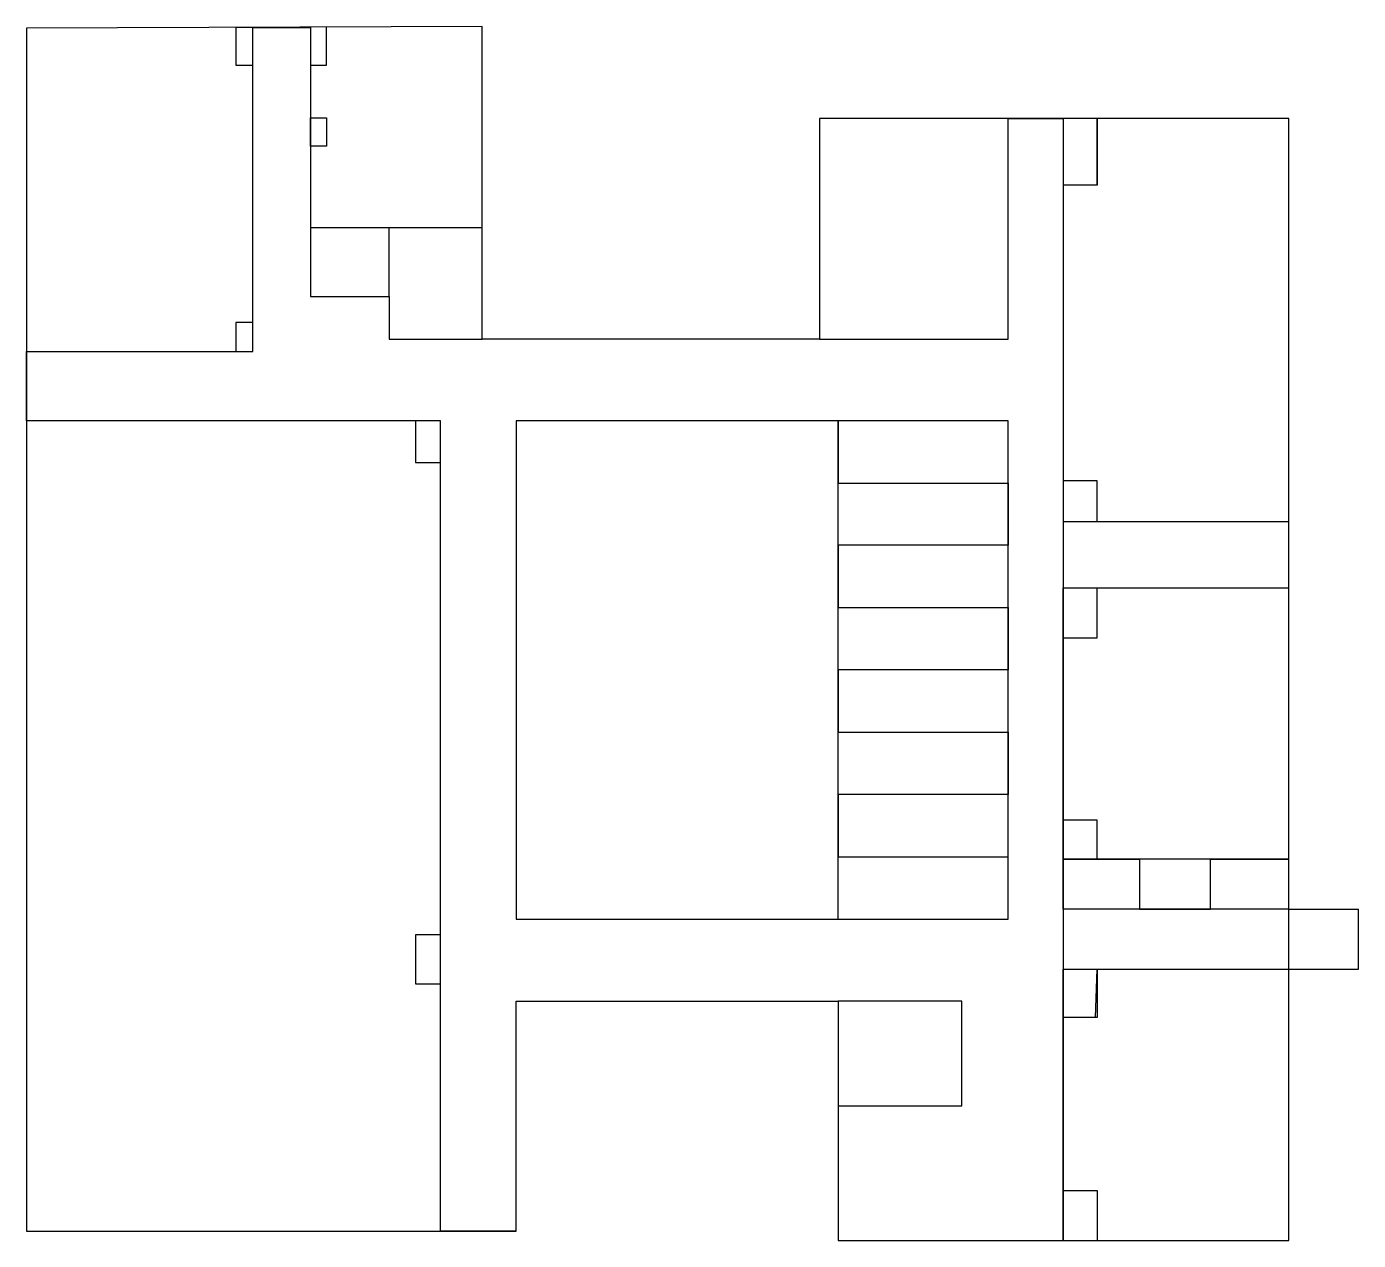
# Model space of a CAD drawing. Header units: millimetres. Extents: x 1230 to 3770, y 2643 to 4957.
import ezdxf

# ---------------------------------------------------------------- set-up
doc = ezdxf.new("R2010")
doc.units = ezdxf.units.MM

msp = doc.modelspace()

# ---------------------------------------------------------------- linework, layer by layer
for p, q in [((2098.8, 4956.9), (1229.8, 4954.3)), ((1229.8, 4954.3), (1229.8, 2660.3)), ((1661.5, 4955.6), (1628.5, 4955.5)), ((1628.5, 4955.5), (1628.5, 4883.3)), ((1661.5, 4337.6), (1661.5, 4955.6)), ((1661.5, 4955.6), (1771.2, 4955.6)), ((1771.2, 4955.6), (1771.2, 4442.4)), ((1801.9, 4883.3), (1801.9, 4956)), ((2098.8, 4360.9), (2098.8, 4956.9)), ((1628.5, 4883.3), (1661.5, 4883.3)), ((1771.2, 4883.3), (1801.9, 4883.3)), ((1771.2, 4729), (1771.2, 4783.2)), ((1771.2, 4783.2), (1801.9, 4783.2)), ((1801.9, 4783.2), (1801.9, 4729)), ((3637, 4781.6), (2742.1, 4781.6)), ((2742.1, 4781.6), (2742.1, 4360.9)), ((3101.5, 4360.9), (3101.5, 4781.6)), ((3101.5, 4781.6), (3206.4, 4781.6)), ((3206.4, 4781.6), (3206.4, 2642.8)), ((3271.7, 4654.7), (3271.7, 4781.6)), ((3271.7, 4781.6), (3271.7, 4654.7)), ((3637, 2642.8), (3637, 4781.6)), ((1801.9, 4729), (1771.2, 4729)), ((3271.7, 4654.7), (3206.4, 4654.7)), ((1921.4, 4573.4), (1771.2, 4573.4)), ((1771.2, 4573.4), (1771.2, 4442.4)), ((1921.4, 4442.4), (1921.4, 4573.4)), ((2098.8, 4573.4), (1921.4, 4573.4)), ((2098.8, 4360.9), (2098.8, 4573.4)), ((1771.2, 4442.4), (1921.4, 4442.4)), ((1771.2, 4442.4), (1921.4, 4442.4)), ((1921.4, 4442.4), (1921.4, 4360.9)), ((1661.5, 4393), (1628.5, 4393)), ((1628.5, 4393), (1628.5, 4337.6)), ((1661.5, 4337.6), (1661.5, 4393)), ((1921.4, 4360.9), (2098.8, 4360.9)), ((2742.1, 4360.9), (2098.8, 4360.9)), ((2742.1, 4360.9), (3101.5, 4360.9)), ((1229.8, 4205.6), (1229.8, 4337.6)), ((1229.8, 4337.6), (1661.5, 4337.6)), ((2019.1, 4205.6), (1229.8, 4205.6)), ((2019.1, 4205.6), (1971.6, 4205.6)), ((1971.6, 4205.6), (1971.6, 4125.8)), ((2019.1, 2660.3), (2019.1, 4205.6)), ((3101.5, 4205.6), (2163.1, 4205.6)), ((2163.1, 4205.6), (2163.1, 3255.1)), ((2777.2, 3255.1), (2777.2, 4205.6)), ((2777.2, 4205.6), (2777.2, 4086.8)), ((3101.5, 3255.1), (3101.5, 4205.6)), ((1971.6, 4125.8), (2019.1, 4125.8)), ((3271.7, 4091.2), (3206.4, 4091.2)), ((3271.7, 4013), (3271.7, 4091.2)), ((2777.2, 4086.8), (3101.5, 4086.8)), ((3101.5, 4086.8), (3101.5, 3968.1)), ((3637, 4013), (3206.4, 4013)), ((3637, 3886.7), (3637, 4013)), ((3101.5, 3968.1), (2777.2, 3968.1)), ((2777.2, 3968.1), (2777.2, 3849.3)), ((3206.4, 3369.8), (3206.4, 3886.7)), ((3206.4, 3886.7), (3637, 3886.7)), ((3271.7, 3791.5), (3271.7, 3886.7)), ((2777.2, 3849.3), (3101.5, 3849.3)), ((3101.5, 3849.3), (3101.5, 3730.6)), ((3206.4, 3444), (3206.4, 3791.5)), ((3206.4, 3791.5), (3271.7, 3791.5)), ((3101.5, 3730.6), (2777.2, 3730.6)), ((2777.2, 3730.6), (2777.2, 3611.8)), ((2777.2, 3611.8), (3101.5, 3611.8)), ((3101.5, 3611.8), (3101.5, 3493.1)), ((3101.5, 3493.1), (2777.2, 3493.1)), ((2777.2, 3493.1), (2777.2, 3374.3)), ((3271.7, 3444), (3206.4, 3444)), ((3271.7, 3369.8), (3271.7, 3444)), ((2777.2, 3374.3), (3101.5, 3374.3)), ((3206.4, 3274.5), (3206.4, 3369.8)), ((3206.4, 3369.8), (3351.9, 3369.8)), ((3351.9, 3369.8), (3206.4, 3369.8)), ((3351.9, 3369.8), (3351.9, 3274.5)), ((3637, 3369.8), (3351.9, 3369.8)), ((3487.8, 3274.5), (3487.8, 3369.8)), ((3487.8, 3369.8), (3637, 3369.8)), ((2163.1, 3255.1), (3101.5, 3255.1)), ((3637, 3274.5), (3206.4, 3274.5)), ((3351.9, 3274.5), (3487.8, 3274.5)), ((3637, 3159.6), (3637, 3274.5)), ((3637, 3274.5), (3769.6, 3274.5)), ((3769.6, 3159.6), (3769.6, 3274.5)), ((2019.1, 3225.2), (1971.6, 3225.2)), ((1971.6, 3225.2), (1971.6, 3131.9)), ((2019.1, 2660.3), (2019.1, 3225.2)), ((3206.4, 2642.8), (3206.4, 3159.6)), ((3206.4, 3159.6), (3637, 3159.6)), ((3268.2, 3068), (3271.7, 3159.6)), ((3271.7, 3159.6), (3271.7, 3068)), ((3637, 3159.6), (3769.6, 3159.6)), ((1971.6, 3131.9), (2019.1, 3131.9)), ((2163.1, 2660.3), (2163.1, 3098.6)), ((2163.1, 3098.6), (2777.2, 3098.6)), ((2777.2, 3098.6), (2777.2, 2642.8)), ((2777.2, 3098.6), (2777.2, 2899)), ((3013.6, 3098.6), (2777.2, 3098.6)), ((3013.6, 2899), (3013.6, 3098.6)), ((3271.7, 3068), (3206.4, 3068)), ((3271.7, 3068), (3268.2, 3068)), ((2777.2, 2899), (3013.6, 2899)), ((3206.4, 2642.8), (3206.4, 2737.8)), ((3206.4, 2737.8), (3271.7, 2737.8)), ((3271.7, 2737.8), (3271.7, 2642.8)), ((1229.8, 2660.3), (2163.1, 2660.3)), ((2163.1, 2660.3), (2019.1, 2660.3)), ((2777.2, 2642.8), (3637, 2642.8))]:
    msp.add_line(p, q)

doc.saveas('drawing.dxf')
